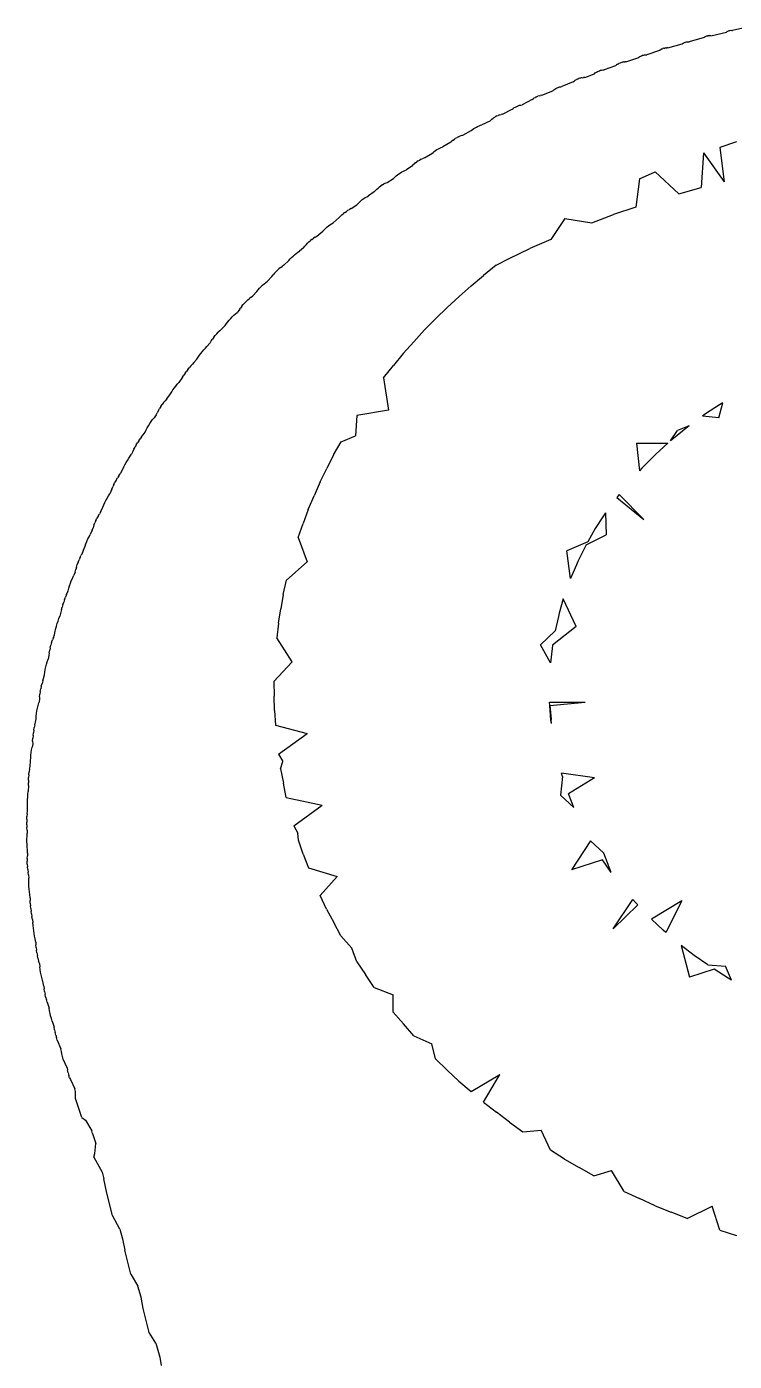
# Model space of a CAD drawing. Header units: metres. Extents: x 64 to 540, y -564 to -64.
# Drawn here: x 422.9 to 465.8, y -481.3 to -400.4 of the extents above; entities that cross this region are included whole.
import ezdxf

# ---------------------------------------------------------------- set-up
doc = ezdxf.new("R2010")
doc.units = ezdxf.units.M

msp = doc.modelspace()

# ---------------------------------------------------------------- linework, layer by layer
for p, q in [((465.405, -400.676), (465.45, -400.646)), ((465.45, -400.646), (465.49, -400.63)), ((465.49, -400.63), (465.538, -400.611)), ((465.538, -400.611), (465.58, -400.605)), ((465.58, -400.605), (465.631, -400.597)), ((465.631, -400.597), (465.684, -400.6)), ((465.684, -400.6), (465.729, -400.605)), ((466.718, -400.378), (465.729, -400.605)), ((461.811, -401.665), (462.687, -401.408)), ((462.687, -401.408), (462.732, -401.379)), ((462.732, -401.379), (462.784, -401.348)), ((462.784, -401.348), (462.831, -401.329)), ((462.831, -401.329), (462.886, -401.309)), ((462.886, -401.309), (462.937, -401.301)), ((462.937, -401.301), (462.995, -401.291)), ((462.995, -401.291), (463.048, -401.293)), ((463.048, -401.293), (463.11, -401.294)), ((464.016, -401.028), (463.11, -401.294)), ((464.016, -401.028), (464.061, -400.999)), ((464.106, -400.97), (464.061, -400.999)), ((464.106, -400.97), (464.154, -400.951)), ((464.201, -400.933), (464.154, -400.951)), ((464.201, -400.933), (464.252, -400.925)), ((464.302, -400.917), (464.252, -400.925)), ((464.302, -400.917), (464.356, -400.92)), ((464.409, -400.923), (464.356, -400.92)), ((464.409, -400.923), (465.367, -400.703)), ((465.367, -400.703), (465.405, -400.676)), ((459.261, -402.512), (459.999, -402.265)), ((459.999, -402.265), (460.054, -402.221)), ((460.054, -402.221), (460.112, -402.188)), ((460.112, -402.188), (460.164, -402.157)), ((460.164, -402.157), (460.219, -402.136)), ((460.219, -402.136), (460.281, -402.113)), ((460.281, -402.113), (460.339, -402.103)), ((460.339, -402.103), (460.405, -402.09)), ((460.405, -402.09), (460.467, -402.091)), ((460.467, -402.091), (460.536, -402.089)), ((461.31, -401.829), (460.536, -402.089)), ((461.358, -401.788), (461.31, -401.829)), ((461.358, -401.788), (461.41, -401.757)), ((461.461, -401.726), (461.41, -401.757)), ((461.461, -401.726), (461.517, -401.705)), ((461.572, -401.684), (461.517, -401.705)), ((461.572, -401.684), (461.63, -401.674)), ((461.688, -401.664), (461.63, -401.674)), ((461.688, -401.664), (461.749, -401.665)), ((461.811, -401.665), (461.749, -401.665)), ((457.538, -403.104), (457.597, -403.071)), ((457.597, -403.071), (457.666, -403.045)), ((457.666, -403.045), (457.728, -403.023)), ((457.728, -403.023), (457.794, -403.01)), ((457.794, -403.01), (457.867, -402.994)), ((457.867, -402.994), (457.945, -402.989)), ((458.64, -402.742), (457.945, -402.989)), ((458.64, -402.742), (458.695, -402.698)), ((458.749, -402.654), (458.695, -402.698)), ((458.749, -402.654), (458.808, -402.621)), ((458.866, -402.588), (458.808, -402.621)), ((458.866, -402.588), (458.929, -402.565)), ((458.991, -402.542), (458.929, -402.565)), ((458.991, -402.542), (459.057, -402.529)), ((459.123, -402.517), (459.057, -402.529)), ((459.123, -402.517), (459.192, -402.514)), ((459.261, -402.512), (459.192, -402.514)), ((456.075, -403.718), (455.388, -404.001)), ((456.075, -403.718), (456.136, -403.672)), ((456.197, -403.626), (456.136, -403.672)), ((456.197, -403.626), (456.262, -403.59)), ((456.327, -403.555), (456.262, -403.59)), ((456.327, -403.555), (456.396, -403.529)), ((456.466, -403.503), (456.396, -403.529)), ((456.466, -403.503), (456.539, -403.488)), ((456.612, -403.472), (456.539, -403.488)), ((456.612, -403.472), (456.69, -403.467)), ((456.767, -403.462), (456.69, -403.467)), ((456.767, -403.462), (457.358, -403.23)), ((457.358, -403.23), (457.412, -403.186)), ((457.412, -403.186), (457.473, -403.14)), ((457.473, -403.14), (457.538, -403.104)), ((453.707, -404.701), (453.779, -404.662)), ((453.85, -404.623), (453.779, -404.662)), ((453.85, -404.623), (453.926, -404.595)), ((454.002, -404.566), (453.926, -404.595)), ((454.002, -404.566), (454.083, -404.548)), ((454.163, -404.529), (454.083, -404.548)), ((454.163, -404.529), (454.824, -404.258)), ((454.824, -404.258), (454.891, -404.209)), ((454.891, -404.209), (454.952, -404.163)), ((454.952, -404.163), (455.017, -404.128)), ((455.017, -404.128), (455.089, -404.089)), ((455.089, -404.089), (455.158, -404.063)), ((455.158, -404.063), (455.234, -404.035)), ((455.234, -404.035), (455.315, -404.016)), ((455.315, -404.016), (455.388, -404.001)), ((451.782, -405.684), (452.357, -405.388)), ((452.357, -405.388), (452.43, -405.337)), ((452.43, -405.337), (452.496, -405.288)), ((452.496, -405.288), (452.568, -405.249)), ((452.568, -405.249), (452.646, -405.208)), ((452.646, -405.208), (452.722, -405.179)), ((452.722, -405.179), (452.805, -405.147)), ((452.805, -405.147), (452.885, -405.129)), ((452.885, -405.129), (452.973, -405.107)), ((453.573, -404.798), (452.973, -405.107)), ((453.573, -404.798), (453.64, -404.749)), ((453.707, -404.701), (453.64, -404.749)), ((451.005, -406.1), (450.534, -406.335)), ((451.005, -406.1), (451.073, -406.039)), ((451.14, -405.978), (451.073, -406.039)), ((451.14, -405.978), (451.213, -405.927)), ((451.286, -405.875), (451.213, -405.927)), ((451.286, -405.875), (451.364, -405.834)), ((451.441, -405.792), (451.364, -405.834)), ((451.441, -405.792), (451.524, -405.76)), ((451.607, -405.728), (451.524, -405.76)), ((451.607, -405.728), (451.695, -405.706)), ((451.782, -405.684), (451.695, -405.706)), ((448.939, -407.147), (449.023, -407.102)), ((449.107, -407.057), (449.023, -407.102)), ((449.107, -407.057), (449.196, -407.022)), ((449.285, -406.986), (449.196, -407.022)), ((449.285, -406.986), (449.38, -406.96)), ((449.38, -406.96), (449.889, -406.681)), ((449.889, -406.681), (449.961, -406.617)), ((449.961, -406.617), (450.04, -406.562)), ((450.04, -406.562), (450.113, -406.511)), ((450.113, -406.511), (450.196, -406.466)), ((450.196, -406.466), (450.274, -406.424)), ((450.274, -406.424), (450.357, -406.393)), ((450.357, -406.393), (450.446, -406.357)), ((450.446, -406.357), (450.534, -406.335)), ((447.644, -407.942), (447.722, -407.887)), ((447.722, -407.887), (447.806, -407.83)), ((447.806, -407.83), (447.89, -407.785)), ((447.89, -407.785), (447.98, -407.736)), ((447.98, -407.736), (448.069, -407.701)), ((448.069, -407.701), (448.165, -407.662)), ((448.637, -407.384), (448.165, -407.662)), ((448.637, -407.384), (448.71, -407.32)), ((448.782, -407.256), (448.71, -407.32)), ((448.782, -407.256), (448.861, -407.201)), ((448.939, -407.147), (448.861, -407.201)), ((465.976, -407.363), (464.973, -407.696)), ((464.973, -407.696), (465.234, -409.786)), ((446.35, -408.762), (446.428, -408.695)), ((446.506, -408.628), (446.428, -408.695)), ((446.506, -408.628), (446.589, -408.57)), ((446.673, -408.512), (446.589, -408.57)), ((446.673, -408.512), (446.763, -408.464)), ((446.853, -408.415), (446.763, -408.464)), ((446.853, -408.415), (446.948, -408.376)), ((447.044, -408.337), (446.948, -408.376)), ((447.044, -408.337), (447.493, -408.073)), ((447.493, -408.073), (447.566, -408.009)), ((447.566, -408.009), (447.644, -407.942)), ((463.97, -408.029), (463.842, -410.121)), ((463.97, -408.029), (465.234, -409.786)), ((445.173, -409.576), (445.25, -409.497)), ((445.25, -409.497), (445.328, -409.43)), ((445.328, -409.43), (445.41, -409.359)), ((445.41, -409.359), (445.499, -409.298)), ((445.499, -409.298), (445.583, -409.24)), ((445.583, -409.24), (445.679, -409.188)), ((445.679, -409.188), (445.768, -409.14)), ((445.768, -409.14), (445.864, -409.1)), ((445.864, -409.1), (445.965, -409.057)), ((446.278, -408.838), (445.965, -409.057)), ((446.35, -408.762), (446.278, -408.838)), ((460.093, -409.602), (461.05, -409.189)), ((461.05, -409.189), (462.473, -410.513)), ((443.997, -410.39), (444.073, -410.311)), ((444.15, -410.232), (444.073, -410.311)), ((444.15, -410.232), (444.232, -410.161)), ((444.315, -410.091), (444.232, -410.161)), ((444.315, -410.091), (444.404, -410.03)), ((444.493, -409.968), (444.404, -410.03)), ((444.493, -409.968), (444.589, -409.916)), ((444.684, -409.864), (444.589, -409.916)), ((444.684, -409.864), (444.786, -409.821)), ((444.786, -409.821), (445.173, -409.576)), ((460.093, -409.602), (459.867, -411.317)), ((462.473, -410.513), (463.842, -410.121)), ((442.607, -411.399), (442.939, -411.172)), ((442.939, -411.172), (443.015, -411.093)), ((443.015, -411.093), (443.096, -411.01)), ((443.096, -411.01), (443.179, -410.94)), ((443.179, -410.94), (443.266, -410.866)), ((443.266, -410.866), (443.36, -410.801)), ((443.36, -410.801), (443.449, -410.74)), ((443.449, -410.74), (443.545, -410.688)), ((443.545, -410.688), (443.645, -410.631)), ((443.997, -410.39), (443.645, -410.631)), ((441.881, -411.954), (441.51, -412.268)), ((441.881, -411.954), (441.961, -411.871)), ((442.042, -411.789), (441.961, -411.871)), ((442.042, -411.789), (442.129, -411.715)), ((442.217, -411.641), (442.129, -411.715)), ((442.217, -411.641), (442.311, -411.576)), ((442.405, -411.511), (442.311, -411.576)), ((442.405, -411.511), (442.506, -411.455)), ((442.607, -411.399), (442.506, -411.455)), ((457.208, -412.265), (458.523, -411.764)), ((459.867, -411.317), (458.523, -411.764)), ((440.52, -413.077), (440.872, -412.777)), ((440.872, -412.777), (440.952, -412.695)), ((440.952, -412.695), (441.037, -412.609)), ((441.037, -412.609), (441.124, -412.536)), ((441.124, -412.536), (441.216, -412.458)), ((441.216, -412.458), (441.31, -412.393)), ((441.31, -412.393), (441.409, -412.324)), ((441.409, -412.324), (441.51, -412.268)), ((455.556, -412.008), (454.713, -413.277)), ((455.556, -412.008), (457.208, -412.265)), ((439.863, -413.601), (439.785, -413.695)), ((439.863, -413.601), (439.947, -413.516)), ((440.032, -413.43), (439.947, -413.516)), ((440.032, -413.43), (440.124, -413.353)), ((440.216, -413.275), (440.124, -413.353)), ((440.216, -413.275), (440.315, -413.206)), ((440.414, -413.137), (440.315, -413.206)), ((440.414, -413.137), (440.52, -413.077)), ((454.713, -413.277), (453.43, -413.831)), ((438.905, -414.465), (438.99, -414.38)), ((438.99, -414.38), (439.078, -414.291)), ((439.078, -414.291), (439.17, -414.213)), ((439.17, -414.213), (439.266, -414.132)), ((439.266, -414.132), (439.37, -414.059)), ((439.37, -414.059), (439.469, -413.99)), ((439.708, -413.789), (439.469, -413.99)), ((439.708, -413.789), (439.785, -413.695)), ((452.182, -414.436), (453.43, -413.831)), ((438.125, -415.151), (438.036, -415.24)), ((438.125, -415.151), (438.221, -415.07)), ((438.317, -414.989), (438.221, -415.07)), ((438.317, -414.989), (438.42, -414.915)), ((438.524, -414.842), (438.42, -414.915)), ((438.524, -414.842), (438.824, -414.563)), ((438.824, -414.563), (438.905, -414.465)), ((451.404, -414.839), (450.638, -415.464)), ((451.404, -414.839), (452.182, -414.436)), ((437.225, -416.049), (437.321, -415.968)), ((437.321, -415.968), (437.421, -415.883)), ((437.421, -415.883), (437.525, -415.81)), ((437.786, -415.524), (437.525, -415.81)), ((437.786, -415.524), (437.866, -415.427)), ((437.947, -415.329), (437.866, -415.427)), ((437.947, -415.329), (438.036, -415.24)), ((449.872, -416.089), (450.638, -415.464)), ((436.525, -416.777), (436.425, -416.862)), ((436.525, -416.777), (436.633, -416.7)), ((436.633, -416.7), (436.879, -416.429)), ((436.879, -416.429), (436.959, -416.332)), ((436.959, -416.332), (437.044, -416.231)), ((437.044, -416.231), (437.132, -416.142)), ((437.132, -416.142), (437.225, -416.049)), ((448.419, -417.4), (449.146, -416.744)), ((449.872, -416.089), (449.146, -416.744)), ((435.819, -417.55), (435.685, -417.707)), ((435.819, -417.55), (435.895, -417.442)), ((435.971, -417.334), (435.895, -417.442)), ((435.971, -417.334), (436.056, -417.234)), ((436.14, -417.133), (436.056, -417.234)), ((436.14, -417.133), (436.232, -417.04)), ((436.325, -416.947), (436.232, -417.04)), ((436.325, -416.947), (436.425, -416.862)), ((448.419, -417.4), (447.734, -418.084)), ((434.966, -418.494), (435.042, -418.386)), ((435.042, -418.386), (435.121, -418.275)), ((435.121, -418.275), (435.205, -418.175)), ((435.205, -418.175), (435.293, -418.071)), ((435.293, -418.071), (435.385, -417.978)), ((435.385, -417.978), (435.481, -417.881)), ((435.481, -417.881), (435.581, -417.796)), ((435.581, -417.796), (435.685, -417.707)), ((447.048, -418.768), (447.734, -418.084)), ((434.27, -419.216), (434.191, -419.327)), ((434.27, -419.216), (434.358, -419.112)), ((434.445, -419.008), (434.358, -419.112)), ((434.445, -419.008), (434.541, -418.912)), ((434.637, -418.815), (434.541, -418.912)), ((434.637, -418.815), (434.741, -418.726)), ((434.741, -418.726), (434.966, -418.494)), ((447.048, -418.768), (446.405, -419.48)), ((433.566, -420.087), (433.656, -419.979)), ((433.656, -419.979), (433.755, -419.879)), ((433.755, -419.879), (433.851, -419.782)), ((434.042, -419.556), (433.851, -419.782)), ((434.112, -419.438), (434.042, -419.556)), ((434.112, -419.438), (434.191, -419.327)), ((445.763, -420.191), (446.405, -419.48)), ((432.867, -420.95), (432.966, -420.849)), ((433.065, -420.749), (432.966, -420.849)), ((433.065, -420.749), (433.247, -420.534)), ((433.247, -420.534), (433.317, -420.416)), ((433.317, -420.416), (433.399, -420.302)), ((433.399, -420.302), (433.478, -420.191)), ((433.478, -420.191), (433.566, -420.087)), ((445.763, -420.191), (445.164, -420.927)), ((432.377, -421.636), (432.138, -421.952)), ((432.377, -421.636), (432.45, -421.515)), ((432.523, -421.394), (432.45, -421.515)), ((432.523, -421.394), (432.604, -421.28)), ((432.686, -421.165), (432.604, -421.28)), ((432.686, -421.165), (432.776, -421.058)), ((432.867, -420.95), (432.776, -421.058)), ((444.565, -421.664), (445.164, -420.927)), ((444.565, -421.664), (444.874, -423.628)), ((431.716, -422.524), (431.789, -422.403)), ((431.789, -422.403), (431.873, -422.285)), ((431.873, -422.285), (431.954, -422.171)), ((431.954, -422.171), (432.045, -422.063)), ((432.045, -422.063), (432.138, -421.952)), ((431.054, -423.412), (431.139, -423.294)), ((431.223, -423.176), (431.139, -423.294)), ((431.223, -423.176), (431.316, -423.065)), ((431.409, -422.954), (431.316, -423.065)), ((431.409, -422.954), (431.641, -422.647)), ((431.641, -422.647), (431.716, -422.524)), ((464.94, -423.305), (464.102, -423.865)), ((464.9, -424.099), (465.141, -423.185)), ((465.141, -423.185), (464.94, -423.305)), ((430.553, -424.21), (430.647, -424.099)), ((430.773, -423.919), (430.647, -424.099)), ((430.773, -423.919), (430.839, -423.789)), ((430.904, -423.659), (430.839, -423.789)), ((430.904, -423.659), (430.979, -423.536)), ((431.054, -423.412), (430.979, -423.536)), ((442.953, -423.966), (442.855, -425.197)), ((444.874, -423.628), (442.953, -423.966)), ((464.102, -423.865), (463.909, -423.994)), ((464.9, -424.099), (463.909, -423.994)), ((430.097, -424.962), (430.163, -424.833)), ((430.163, -424.833), (430.231, -424.7)), ((430.231, -424.7), (430.306, -424.576)), ((430.306, -424.576), (430.383, -424.449)), ((430.383, -424.449), (430.469, -424.328)), ((430.469, -424.328), (430.553, -424.21)), ((461.979, -425.493), (462.401, -424.871)), ((462.921, -424.724), (462.156, -425.349)), ((463.106, -424.587), (462.401, -424.871)), ((463.106, -424.587), (462.921, -424.724)), ((429.557, -425.741), (429.49, -425.873)), ((429.557, -425.741), (429.634, -425.614)), ((429.711, -425.487), (429.634, -425.614)), ((429.711, -425.487), (429.798, -425.366)), ((429.884, -425.244), (429.798, -425.366)), ((429.884, -425.244), (429.98, -425.129)), ((429.98, -425.129), (430.097, -424.962)), ((441.532, -426.35), (441.99, -425.548)), ((441.99, -425.548), (442.855, -425.197)), ((459.902, -425.642), (460.094, -427.306)), ((459.902, -425.642), (461.812, -425.644)), ((461.812, -425.644), (461.085, -426.3)), ((462.156, -425.349), (461.979, -425.493)), ((429.025, -426.68), (429.104, -426.55)), ((429.104, -426.55), (429.19, -426.429)), ((429.19, -426.429), (429.279, -426.304)), ((429.364, -426.144), (429.279, -426.304)), ((429.422, -426.006), (429.364, -426.144)), ((429.422, -426.006), (429.49, -425.873)), ((441.532, -426.35), (441.124, -427.168)), ((460.927, -426.457), (460.242, -427.142)), ((461.085, -426.3), (460.927, -426.457)), ((428.673, -427.364), (428.752, -427.216)), ((428.752, -427.216), (428.811, -427.075)), ((428.811, -427.075), (428.879, -426.943)), ((428.879, -426.943), (428.948, -426.807)), ((428.948, -426.807), (429.025, -426.68)), ((440.716, -427.987), (441.124, -427.168)), ((460.242, -427.142), (460.094, -427.306)), ((428.2, -428.145), (428.141, -428.285)), ((428.2, -428.145), (428.27, -428.01)), ((428.339, -427.874), (428.27, -428.01)), ((428.339, -427.874), (428.418, -427.744)), ((428.496, -427.614), (428.418, -427.744)), ((428.496, -427.614), (428.585, -427.489)), ((428.673, -427.364), (428.585, -427.489)), ((440.716, -427.987), (440.358, -428.822)), ((427.725, -429.103), (427.795, -428.964)), ((427.795, -428.964), (427.876, -428.831)), ((427.876, -428.831), (427.955, -428.701)), ((428.082, -428.426), (427.955, -428.701)), ((428.082, -428.426), (428.141, -428.285)), ((440.001, -429.656), (440.358, -428.822)), ((458.852, -428.753), (458.714, -428.923)), ((458.714, -428.923), (460.362, -430.268)), ((458.852, -428.753), (460.362, -430.268)), ((427.413, -429.788), (427.333, -429.921)), ((427.413, -429.788), (427.536, -429.521)), ((427.536, -429.521), (427.596, -429.378)), ((427.596, -429.378), (427.656, -429.238)), ((427.656, -429.238), (427.725, -429.103)), ((440.001, -429.656), (439.695, -430.504)), ((426.99, -430.617), (427.05, -430.474)), ((427.111, -430.331), (427.05, -430.474)), ((427.111, -430.331), (427.181, -430.193)), ((427.252, -430.055), (427.181, -430.193)), ((427.252, -430.055), (427.333, -429.921)), ((439.388, -431.352), (439.695, -430.504)), ((457.917, -430.038), (457.411, -430.82)), ((458.034, -429.858), (457.917, -430.038)), ((458.034, -429.858), (458.072, -431.197)), ((426.633, -431.445), (426.704, -431.307)), ((426.704, -431.307), (426.776, -431.166)), ((426.888, -430.911), (426.776, -431.166)), ((426.888, -430.911), (426.939, -430.764)), ((426.99, -430.617), (426.939, -430.764)), ((439.388, -431.352), (439.927, -432.831)), ((456.848, -431.806), (458.072, -431.197)), ((457.411, -430.82), (456.954, -431.621)), ((426.3, -432.277), (426.409, -432.03)), ((426.409, -432.03), (426.46, -431.882)), ((426.46, -431.882), (426.511, -431.733)), ((426.511, -431.733), (426.572, -431.59)), ((426.572, -431.59), (426.633, -431.445)), ((456.954, -431.621), (455.68, -432.168)), ((455.906, -433.84), (455.68, -432.168)), ((456.754, -431.994), (456.346, -432.813)), ((456.848, -431.806), (456.754, -431.994)), ((425.93, -433.148), (425.981, -432.999)), ((426.033, -432.849), (425.981, -432.999)), ((426.033, -432.849), (426.094, -432.704)), ((426.156, -432.559), (426.094, -432.704)), ((426.156, -432.559), (426.228, -432.418)), ((426.3, -432.277), (426.228, -432.418)), ((438.679, -433.939), (439.927, -432.831)), ((456.264, -433.005), (455.906, -433.84)), ((456.346, -432.813), (456.264, -433.005)), ((425.685, -433.839), (425.747, -433.691)), ((425.848, -433.454), (425.747, -433.691)), ((425.848, -433.454), (425.889, -433.301)), ((425.93, -433.148), (425.889, -433.301)), ((425.339, -434.823), (425.436, -434.593)), ((425.436, -434.593), (425.478, -434.439)), ((425.478, -434.439), (425.519, -434.285)), ((425.519, -434.285), (425.571, -434.135)), ((425.571, -434.135), (425.623, -433.984)), ((425.623, -433.984), (425.685, -433.839)), ((438.478, -434.808), (438.679, -433.939)), ((425.109, -435.421), (425.067, -435.576)), ((425.109, -435.421), (425.161, -435.27)), ((425.213, -435.118), (425.161, -435.27)), ((425.213, -435.118), (425.276, -434.97)), ((425.339, -434.823), (425.276, -434.97)), ((438.478, -434.808), (438.33, -435.683)), ((455.471, -435.081), (455.217, -435.941)), ((456.242, -436.753), (455.471, -435.081)), ((424.873, -436.268), (424.936, -436.12)), ((424.994, -435.889), (424.936, -436.12)), ((425.025, -435.731), (424.994, -435.889)), ((425.025, -435.731), (425.067, -435.576)), ((438.182, -436.559), (438.33, -435.683)), ((455.17, -436.141), (454.969, -437.009)), ((455.217, -435.941), (455.17, -436.141)), ((424.597, -437.267), (424.653, -437.044)), ((424.653, -437.044), (424.684, -436.884)), ((424.684, -436.884), (424.726, -436.73)), ((424.726, -436.73), (424.768, -436.573)), ((424.768, -436.573), (424.821, -436.422)), ((424.821, -436.422), (424.873, -436.268)), ((438.182, -436.559), (438.087, -437.44)), ((454.969, -437.009), (454.077, -437.864)), ((456.242, -436.753), (454.821, -437.885)), ((424.343, -438.038), (424.386, -437.881)), ((424.428, -437.725), (424.386, -437.881)), ((424.428, -437.725), (424.481, -437.571)), ((424.534, -437.418), (424.481, -437.571)), ((424.534, -437.418), (424.597, -437.267)), ((439.017, -438.897), (438.087, -437.44)), ((454.693, -438.967), (454.077, -437.864)), ((454.821, -437.885), (454.787, -438.087)), ((424.259, -438.518), (424.211, -438.736)), ((424.28, -438.356), (424.259, -438.518)), ((424.28, -438.356), (424.312, -438.197)), ((424.343, -438.038), (424.312, -438.197)), ((454.787, -438.087), (454.693, -438.967)), ((424.01, -439.524), (424.042, -439.363)), ((424.042, -439.363), (424.073, -439.204)), ((424.073, -439.204), (424.116, -439.046)), ((424.116, -439.046), (424.158, -438.889)), ((424.158, -438.889), (424.211, -438.736)), ((437.912, -440.087), (439.017, -438.897)), ((423.803, -440.37), (423.846, -440.212)), ((423.888, -440.054), (423.846, -440.212)), ((423.888, -440.054), (423.942, -439.898)), ((423.942, -439.898), (423.989, -439.686)), ((423.989, -439.686), (424.01, -439.524)), ((437.912, -440.087), (437.926, -440.971)), ((423.697, -441.016), (423.687, -441.181)), ((423.697, -441.016), (423.718, -440.854)), ((423.739, -440.691), (423.718, -440.854)), ((423.739, -440.691), (423.771, -440.531)), ((423.803, -440.37), (423.771, -440.531)), ((437.939, -441.855), (437.926, -440.971)), ((423.519, -442.031), (423.54, -441.868)), ((423.54, -441.868), (423.572, -441.707)), ((423.572, -441.707), (423.604, -441.546)), ((423.604, -441.546), (423.647, -441.387)), ((423.687, -441.181), (423.647, -441.387)), ((437.939, -441.855), (438.007, -442.737)), ((454.638, -441.345), (456.805, -441.337)), ((454.653, -441.548), (454.638, -441.345)), ((454.653, -441.548), (456.805, -441.337)), ((454.653, -441.548), (454.737, -442.398)), ((454.721, -442.431), (454.653, -441.548)), ((423.406, -442.721), (423.373, -442.883)), ((423.406, -442.721), (423.448, -442.561)), ((423.448, -442.561), (423.488, -442.359)), ((423.488, -442.359), (423.498, -442.194)), ((423.498, -442.194), (423.519, -442.031)), ((438.007, -442.737), (439.925, -443.239)), ((454.749, -442.633), (454.721, -442.431)), ((454.749, -442.633), (454.737, -442.398)), ((423.278, -443.701), (423.289, -443.536)), ((423.299, -443.372), (423.289, -443.536)), ((423.299, -443.372), (423.32, -443.208)), ((423.341, -443.045), (423.32, -443.208)), ((423.341, -443.045), (423.373, -442.883)), ((438.195, -444.498), (439.925, -443.239)), ((423.193, -444.393), (423.215, -444.228)), ((423.215, -444.228), (423.247, -444.066)), ((423.279, -443.867), (423.247, -444.066)), ((423.278, -443.701), (423.279, -443.867)), ((423.12, -445.249), (423.151, -444.886)), ((423.151, -444.886), (423.162, -444.721)), ((423.162, -444.721), (423.172, -444.556)), ((423.172, -444.556), (423.193, -444.393)), ((438.195, -444.498), (438.458, -444.949)), ((438.316, -445.377), (438.458, -444.949)), ((423.024, -446.071), (423.035, -445.906)), ((423.045, -445.74), (423.035, -445.906)), ((423.045, -445.74), (423.066, -445.576)), ((423.088, -445.412), (423.066, -445.576)), ((423.088, -445.412), (423.12, -445.249)), ((438.316, -445.377), (438.491, -446.249)), ((455.43, -445.845), (455.299, -446.983)), ((455.43, -445.845), (455.365, -445.648)), ((457.367, -445.922), (455.365, -445.648)), ((457.367, -445.922), (455.786, -446.893)), ((422.991, -446.928), (423.012, -446.764)), ((423.026, -446.403), (423.012, -446.764)), ((423.024, -446.071), (423.025, -446.237)), ((423.026, -446.403), (423.025, -446.237)), ((438.666, -447.121), (438.491, -446.249)), ((422.958, -447.951), (422.971, -447.591)), ((422.97, -447.259), (422.98, -447.094)), ((422.971, -447.425), (422.97, -447.259)), ((422.971, -447.591), (422.971, -447.425)), ((422.98, -447.094), (422.991, -446.928)), ((438.666, -447.121), (440.833, -447.58)), ((439.121, -448.85), (440.833, -447.58)), ((456.118, -447.734), (455.299, -446.983)), ((456.118, -447.734), (455.786, -446.893)), ((422.915, -448.448), (422.926, -448.282)), ((422.936, -448.116), (422.926, -448.282)), ((422.936, -448.116), (422.958, -447.951)), ((422.915, -448.448), (422.916, -448.614)), ((422.917, -448.779), (422.916, -448.614)), ((422.917, -448.779), (422.928, -448.945)), ((422.94, -449.111), (422.928, -448.945)), ((422.94, -449.111), (422.954, -449.305)), ((439.121, -448.85), (439.366, -449.291)), ((422.934, -449.637), (422.944, -449.471)), ((422.934, -449.803), (422.934, -449.637)), ((422.935, -449.969), (422.934, -449.803)), ((422.946, -450.134), (422.935, -449.969)), ((422.944, -449.471), (422.954, -449.305)), ((439.402, -449.704), (439.366, -449.291)), ((439.682, -450.558), (439.402, -449.704)), ((457.122, -449.749), (455.959, -451.517)), ((457.122, -449.749), (457.93, -450.506)), ((422.958, -450.3), (422.946, -450.134)), ((422.952, -450.826), (422.962, -450.66)), ((422.952, -450.826), (422.952, -450.992)), ((422.972, -450.494), (422.958, -450.3)), ((422.972, -450.494), (422.962, -450.66)), ((439.682, -450.558), (440.014, -451.399)), ((458.367, -451.671), (457.93, -450.506)), ((422.953, -451.158), (422.952, -450.992)), ((422.953, -451.158), (422.965, -451.323)), ((422.976, -451.489), (422.965, -451.323)), ((422.976, -451.489), (422.999, -451.653)), ((440.014, -451.399), (441.741, -451.922)), ((457.837, -450.9), (455.959, -451.517)), ((458.367, -451.671), (457.837, -450.9)), ((423.021, -451.818), (422.999, -451.653)), ((423.021, -451.818), (423.042, -452.013)), ((423.043, -452.179), (423.042, -452.013)), ((423.044, -452.345), (423.043, -452.179)), ((423.055, -452.51), (423.044, -452.345)), ((440.729, -453.067), (441.741, -451.922)), ((423.067, -452.675), (423.055, -452.51)), ((423.089, -452.839), (423.067, -452.675)), ((423.112, -453.003), (423.089, -452.839)), ((423.133, -453.2), (423.112, -453.003)), ((423.133, -453.2), (423.134, -453.366)), ((441.112, -453.894), (440.729, -453.067)), ((423.134, -453.532), (423.134, -453.366)), ((423.134, -453.532), (423.146, -453.697)), ((423.158, -453.862), (423.146, -453.697)), ((423.158, -453.862), (423.18, -454.025)), ((423.203, -454.189), (423.18, -454.025)), ((441.112, -453.894), (441.545, -454.705)), ((458.493, -455.09), (459.697, -453.317)), ((458.493, -455.09), (459.993, -453.644)), ((459.84, -453.483), (459.697, -453.317)), ((459.993, -453.644), (459.84, -453.483)), ((462.662, -453.398), (460.82, -454.497)), ((462.662, -453.398), (461.698, -455.314)), ((423.203, -454.189), (423.236, -454.351)), ((423.269, -454.514), (423.236, -454.351)), ((423.269, -454.514), (423.298, -454.714)), ((423.309, -454.878), (423.298, -454.714)), ((423.321, -455.043), (423.309, -454.878)), ((441.978, -455.515), (441.545, -454.705)), ((461.526, -455.167), (460.82, -454.497)), ((423.343, -455.206), (423.321, -455.043)), ((423.366, -455.369), (423.343, -455.206)), ((423.399, -455.53), (423.366, -455.369)), ((423.432, -455.693), (423.399, -455.53)), ((441.978, -455.515), (442.649, -456.264)), ((461.698, -455.314), (461.526, -455.167)), ((423.461, -455.895), (423.432, -455.693)), ((423.461, -455.895), (423.472, -456.06)), ((423.484, -456.224), (423.472, -456.06)), ((423.484, -456.224), (423.506, -456.387)), ((423.528, -456.55), (423.506, -456.387)), ((442.941, -457.098), (442.649, -456.264)), ((463.41, -456.704), (462.625, -456.095)), ((462.625, -456.095), (463.121, -458.024)), ((423.528, -456.55), (423.562, -456.711)), ((423.595, -456.872), (423.562, -456.711)), ((423.595, -456.872), (423.639, -457.031)), ((423.683, -457.189), (423.639, -457.031)), ((423.683, -457.189), (423.719, -457.397)), ((442.941, -457.098), (443.471, -457.869)), ((464.23, -457.281), (463.41, -456.704)), ((464.23, -457.281), (465.299, -457.352)), ((423.741, -457.559), (423.719, -457.397)), ((423.763, -457.722), (423.741, -457.559)), ((423.796, -457.882), (423.763, -457.722)), ((423.829, -458.043), (423.796, -457.882)), ((423.873, -458.2), (423.829, -458.043)), ((444.001, -458.64), (443.471, -457.869)), ((464.616, -457.539), (463.121, -458.024)), ((465.471, -458.081), (464.616, -457.539)), ((465.676, -458.198), (465.299, -457.352)), ((465.676, -458.198), (465.471, -458.081)), ((423.917, -458.359), (423.873, -458.2)), ((423.954, -458.571), (423.917, -458.359)), ((423.954, -458.571), (423.976, -458.733)), ((423.998, -458.894), (423.976, -458.733)), ((423.998, -458.894), (424.031, -459.054)), ((444.001, -458.64), (445.15, -459.094)), ((424.064, -459.214), (424.031, -459.054)), ((424.064, -459.214), (424.108, -459.371)), ((424.151, -459.528), (424.108, -459.371)), ((424.151, -459.528), (424.282, -459.894)), ((445.153, -460.137), (445.15, -459.094)), ((424.304, -460.056), (424.282, -459.894)), ((424.337, -460.215), (424.304, -460.056)), ((424.37, -460.374), (424.337, -460.215)), ((424.413, -460.529), (424.37, -460.374)), ((424.456, -460.686), (424.413, -460.529)), ((445.153, -460.137), (445.774, -460.861)), ((424.456, -460.686), (424.588, -461.056)), ((424.61, -461.217), (424.588, -461.056)), ((424.61, -461.217), (424.643, -461.375)), ((446.395, -461.585), (445.774, -460.861)), ((424.675, -461.534), (424.643, -461.375)), ((424.675, -461.534), (424.718, -461.689)), ((424.762, -461.844), (424.718, -461.689)), ((424.762, -461.844), (424.987, -462.364)), ((446.395, -461.585), (447.502, -462.066)), ((447.723, -462.981), (447.502, -462.066)), ((425.019, -462.521), (424.987, -462.364)), ((425.051, -462.68), (425.019, -462.521)), ((425.094, -462.833), (425.051, -462.68)), ((425.137, -462.989), (425.094, -462.833)), ((425.363, -463.512), (425.137, -462.989)), ((425.363, -463.512), (425.395, -463.669)), ((425.427, -463.826), (425.395, -463.669)), ((447.723, -462.981), (448.43, -463.651)), ((449.136, -464.321), (448.43, -463.651)), ((425.427, -463.826), (425.47, -463.979)), ((425.513, -464.133), (425.47, -463.979)), ((425.513, -464.133), (425.574, -464.231)), ((425.574, -464.231), (425.841, -464.798)), ((449.136, -464.321), (449.882, -464.962)), ((449.882, -464.962), (451.625, -463.923)), ((450.628, -465.602), (451.625, -463.923)), ((425.873, -464.955), (425.841, -464.798)), ((425.88, -465.389), (425.873, -464.955)), ((426.255, -466.534), (425.88, -465.389)), ((450.628, -465.602), (451.413, -466.212)), ((452.197, -466.821), (451.413, -466.212)), ((426.255, -466.534), (426.479, -466.699)), ((426.479, -466.699), (426.875, -467.346)), ((452.197, -466.821), (453.018, -467.398)), ((426.916, -467.496), (426.875, -467.346)), ((426.916, -467.496), (427.101, -468.101)), ((453.018, -467.398), (454.122, -467.291)), ((454.693, -468.517), (454.122, -467.291)), ((427.043, -468.716), (427.101, -468.101)), ((455.548, -469.059), (454.693, -468.517)), ((426.997, -468.934), (427.043, -468.716)), ((426.997, -468.934), (427.488, -469.844)), ((455.548, -469.059), (456.435, -469.566)), ((427.488, -469.844), (427.597, -470.244)), ((427.785, -471.117), (427.597, -470.244)), ((457.322, -470.073), (456.435, -469.566)), ((457.322, -470.073), (458.403, -469.755)), ((459.155, -471.014), (458.403, -469.755)), ((459.155, -471.014), (460.1, -471.447)), ((428.115, -472.479), (427.785, -471.117)), ((461.044, -471.879), (460.1, -471.447)), ((461.044, -471.879), (462.014, -472.272)), ((428.574, -473.299), (428.115, -472.479)), ((462.983, -472.666), (462.014, -472.272)), ((462.983, -472.666), (464.501, -471.903)), ((464.968, -473.373), (464.501, -471.903)), ((428.574, -473.299), (428.736, -473.881)), ((464.968, -473.373), (465.981, -473.686)), ((428.736, -473.881), (428.871, -474.572)), ((429.233, -476.025), (428.871, -474.572)), ((429.233, -476.025), (429.659, -476.754)), ((429.854, -477.426), (429.659, -476.754)), ((429.989, -478.117), (429.854, -477.426)), ((430.351, -479.57), (429.989, -478.117)), ((430.744, -480.209), (430.351, -479.57)), ((430.744, -480.209), (430.994, -481.063)), ((430.994, -481.063), (431.074, -481.572))]:
    msp.add_line(p, q)

doc.saveas('drawing.dxf')
